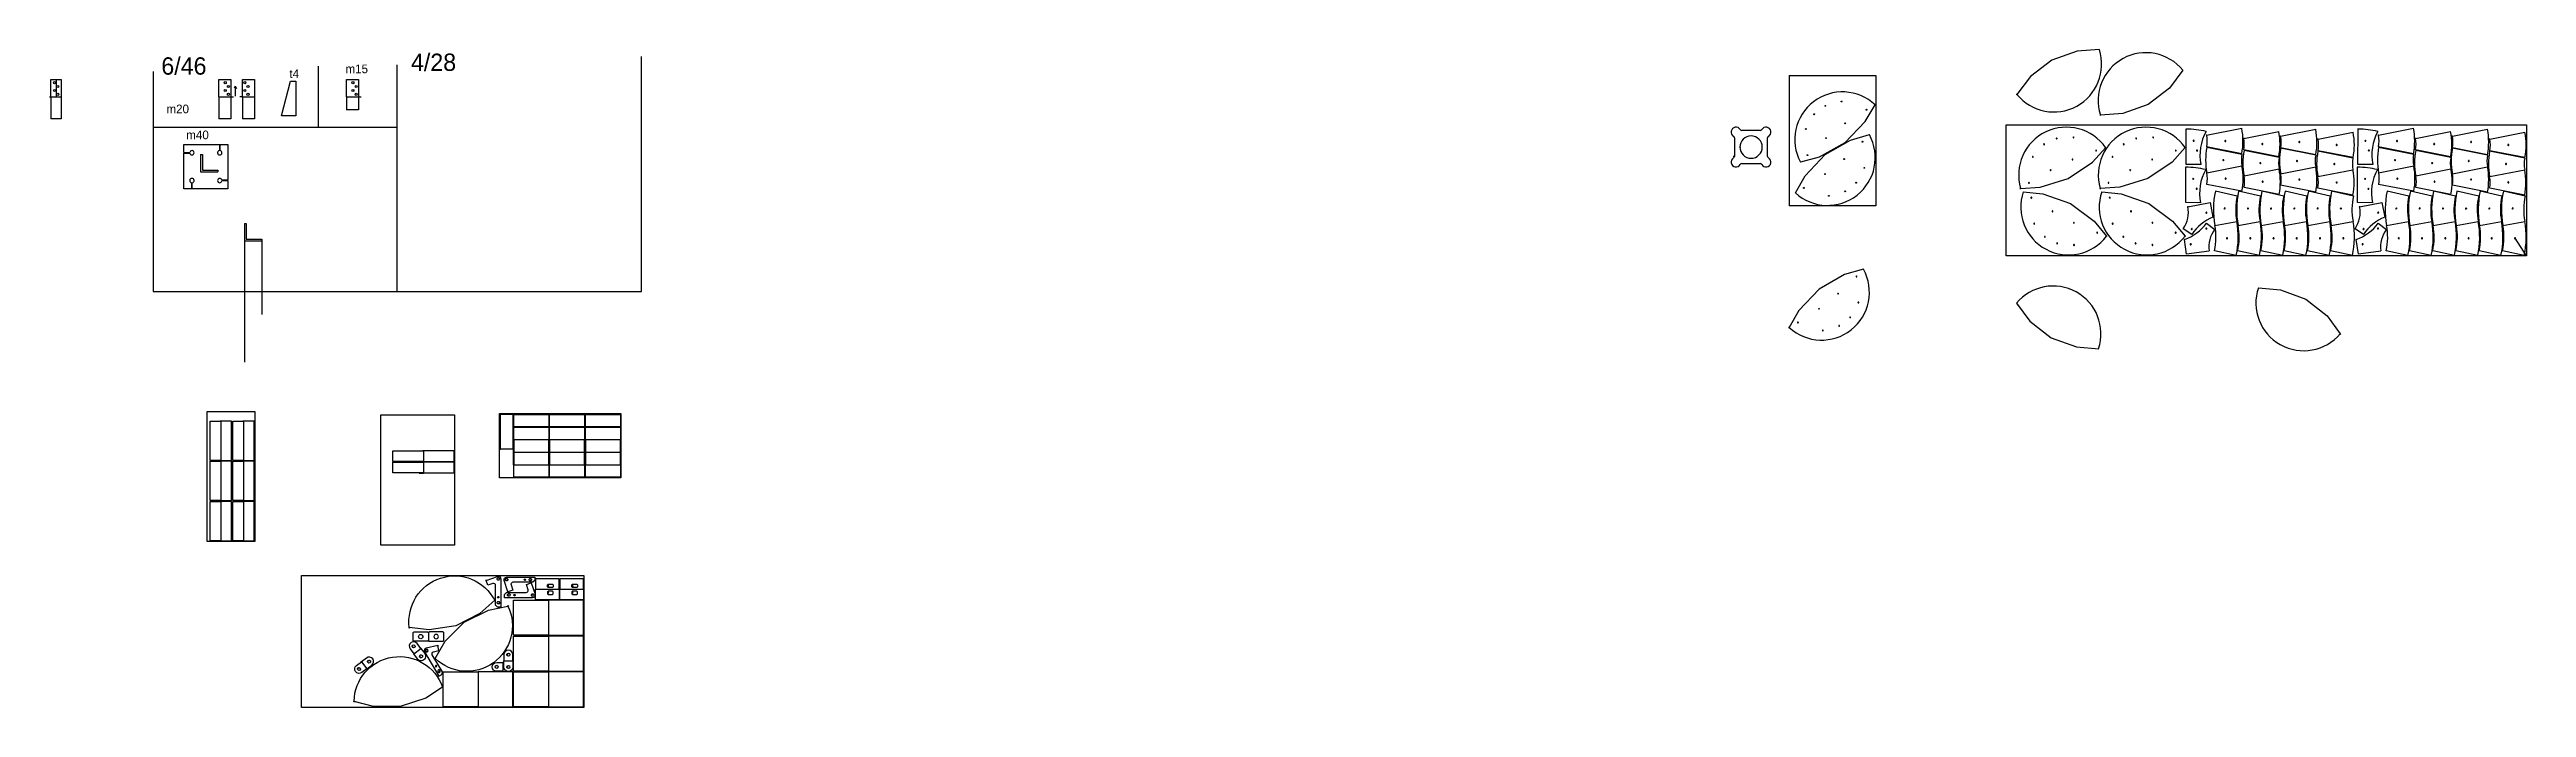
# Model space of a CAD drawing. Extents: x -1078 to 27477, y -5854 to 1725.
import ezdxf

# ---------------------------------------------------------------- set-up
doc = ezdxf.new("R2010")
doc.units = 0
doc.layers.get('0').update_dxf_attribs({"linetype": 'CONTINUOUS'})

msp = doc.modelspace()

# ---------------------------------------------------------------- linework, layer by layer
for p, q in [((22554, 1725), (22297, 1706)), ((118, 1472), (118, -1061)), ((2020, 1534), (2020, 830)), ((2929, -1061), (2929, 1549)), ((5748, -1061), (5748, 1644)), ((22004, 1602), (21758, 1413)), ((22297, 1706), (22004, 1602)), ((23516, 1487), (23360, 1282)), ((-1062, 1379), (-942, 1379)), ((-1062, 1179), (-1062, 1379)), ((-1062, 1179), (-1062, 929)), ((-1002, 1379), (-1002, 1179)), ((-942, 1379), (-942, 929)), ((873, 1379), (1013, 1379)), ((873, 1179), (873, 1379)), ((873, 1179), (873, 929)), ((1013, 1379), (1013, 929)), ((1145, 1379), (1285, 1379)), ((1145, 1179), (1145, 1379)), ((1145, 1179), (1145, 929)), ((1285, 1379), (1285, 929)), ((1595, 961), (1700, 1361)), ((1700, 1361), (1760, 1361)), ((1760, 1361), (1760, 961)), ((2345, 1379), (2485, 1379)), ((2345, 1179), (2345, 1379)), ((2345, 1179), (2345, 1029)), ((2485, 1379), (2485, 1029)), ((18976, 1426), (19976, 1426)), ((18976, 1426), (18976, -74)), ((19976, 1426), (19976, -74)), ((21602, 1208), (21595, 1209)), ((21600, 1202), (21602, 1208)), ((21758, 1413), (21602, 1208)), ((23360, 1282), (23114, 1093)), ((-942, 929), (-1062, 929)), ((1013, 929), (873, 929)), ((1285, 929), (1145, 929)), ((1760, 961), (1595, 961)), ((2485, 1029), (2345, 1029)), ((19619, 651), (19855, 895)), ((19855, 895), (19968, 1088)), ((22559, 972), (22565, 970)), ((22565, 970), (22562, 964)), ((22822, 989), (22565, 970)), ((23114, 1093), (22822, 989)), ((118, 830), (2929, 830)), ((469, 631), (881, 631)), ((469, 539), (469, 631)), ((881, 631), (881, 561)), ((887, 631), (887, 561)), ((887, 631), (979, 631)), ((979, 631), (979, 219)), ((18347, 710), (18347, 494)), ((18418, 605), (18409, 602)), ((18409, 602), (18418, 598)), ((18645, 793), (18430, 793)), ((18729, 494), (18729, 710)), ((19619, 651), (19323, 487)), ((19392, 515), (19686, 683)), ((19686, 683), (19902, 745)), ((21921, 632), (21916, 632)), ((21917, 634), (21921, 632)), ((22065, 701), (22060, 701)), ((22061, 704), (22065, 701)), ((22260, 712), (22255, 711)), ((22256, 714), (22260, 712)), ((22474, 429), (22626, 596)), ((22839, 632), (22834, 632)), ((22835, 634), (22839, 632)), ((22983, 701), (22978, 701)), ((22979, 704), (22983, 701)), ((23178, 712), (23173, 711)), ((23174, 714), (23178, 712)), ((23544, 596), (23392, 429)), ((23554, 808), (23549, 808)), ((23554, 813), (23554, 808)), ((23554, 401), (23554, 808)), ((23640, 675), (23645, 671)), ((23645, 671), (23641, 672)), ((23790, 738), (23784, 738)), ((23790, 738), (24194, 818)), ((23790, 743), (23790, 738)), ((24194, 525), (23790, 605)), ((24197, 518), (23792, 598)), ((24005, 671), (24000, 675)), ((24000, 675), (24002, 671)), ((24217, 702), (24211, 702)), ((24217, 702), (24621, 783)), ((24217, 707), (24217, 702)), ((24432, 636), (24427, 639)), ((24427, 639), (24430, 635)), ((24643, 726), (24637, 726)), ((24643, 726), (25048, 807)), ((24643, 731), (24643, 726)), ((25048, 513), (24643, 594)), ((25047, 507), (24643, 588)), ((24859, 660), (24854, 663)), ((24854, 663), (24856, 660)), ((25074, 693), (25068, 693)), ((25074, 693), (25478, 773)), ((25074, 698), (25074, 693)), ((25289, 626), (25284, 630)), ((25284, 630), (25286, 626)), ((25535, 808), (25530, 808)), ((25534, 401), (25535, 808)), ((25535, 813), (25535, 808)), ((25621, 675), (25625, 671)), ((25625, 671), (25621, 672)), ((25770, 738), (25764, 738)), ((25770, 738), (26175, 818)), ((25770, 743), (25770, 738)), ((26175, 525), (25770, 605)), ((26177, 518), (25773, 598)), ((25985, 671), (25980, 675)), ((25980, 675), (25983, 671)), ((26197, 702), (26191, 702)), ((26197, 702), (26602, 783)), ((26197, 707), (26197, 702)), ((26413, 636), (26408, 639)), ((26408, 639), (26410, 635)), ((26624, 726), (26618, 726)), ((27028, 507), (26623, 588)), ((26624, 726), (27028, 807)), ((26624, 731), (26624, 726)), ((27028, 513), (26624, 594)), ((26839, 660), (26834, 663)), ((26834, 663), (26836, 660)), ((27054, 693), (27048, 693)), ((27054, 693), (27458, 773)), ((27054, 698), (27054, 693)), ((27269, 626), (27264, 630)), ((27264, 630), (27266, 626)), ((469, 539), (539, 539)), ((469, 121), (469, 533)), ((469, 533), (539, 533)), ((664, 516), (664, 316)), ((664, 516), (684, 516)), ((664, 316), (864, 316)), ((684, 516), (684, 336)), ((684, 336), (864, 336)), ((864, 336), (864, 316)), ((18347, 494), (18334, 496)), ((18335, 490), (18347, 494)), ((18430, 411), (18645, 411)), ((19323, 487), (19107, 428)), ((19160, 269), (19392, 515)), ((21791, 487), (21786, 487)), ((21787, 489), (21791, 487)), ((21996, 336), (21992, 336)), ((21993, 338), (21996, 336)), ((22194, 238), (22474, 429)), ((22249, 457), (22244, 457)), ((22245, 459), (22249, 457)), ((22517, 562), (22521, 560)), ((22521, 560), (22517, 560)), ((22709, 487), (22704, 487)), ((22705, 489), (22709, 487)), ((22914, 336), (22910, 336)), ((22911, 338), (22914, 336)), ((23392, 429), (23112, 238)), ((23167, 457), (23162, 457)), ((23163, 459), (23167, 457)), ((23435, 562), (23439, 560)), ((23439, 560), (23435, 560)), ((23550, 369), (23545, 369)), ((23549, -38), (23550, 369)), ((23550, 374), (23550, 369)), ((23725, 401), (23554, 401)), ((23679, 561), (23684, 557)), ((23684, 557), (23680, 558)), ((23792, 305), (23786, 305)), ((23792, 305), (24197, 385)), ((23982, 451), (23987, 448)), ((23987, 448), (23984, 452)), ((24203, 385), (24197, 385)), ((24622, 489), (24217, 569)), ((24625, 483), (24221, 563)), ((24221, 270), (24626, 350)), ((24410, 416), (24415, 413)), ((24415, 413), (24413, 417)), ((24632, 350), (24626, 350)), ((24643, 294), (24637, 294)), ((24643, 294), (25048, 375)), ((24832, 441), (24837, 438)), ((24837, 438), (24835, 441)), ((25054, 375), (25048, 375)), ((25477, 474), (25072, 554)), ((25072, 261), (25477, 341)), ((25478, 480), (25074, 560)), ((25261, 407), (25266, 404)), ((25266, 404), (25264, 408)), ((25483, 341), (25477, 341)), ((25530, 369), (25525, 369)), ((25530, 374), (25530, 369)), ((25530, -38), (25530, 369)), ((25706, 401), (25534, 401)), ((25660, 561), (25664, 557)), ((25664, 557), (25660, 558)), ((25773, 305), (25767, 305)), ((25773, 305), (26177, 385)), ((25962, 451), (25967, 448)), ((25967, 448), (25965, 452)), ((26183, 385), (26177, 385)), ((26602, 489), (26197, 569)), ((26606, 483), (26201, 563)), ((26201, 270), (26606, 350)), ((26390, 416), (26395, 413)), ((26395, 413), (26393, 417)), ((26612, 350), (26606, 350)), ((26623, 294), (26617, 294)), ((26623, 294), (27028, 375)), ((26812, 441), (26817, 438)), ((26817, 438), (26815, 441)), ((27034, 375), (27028, 375)), ((27457, 474), (27052, 554)), ((27053, 261), (27457, 341)), ((27458, 480), (27054, 560)), ((27242, 407), (27247, 404)), ((27247, 404), (27244, 408)), ((27463, 341), (27457, 341)), ((561, 121), (469, 121)), ((561, 121), (561, 191)), ((567, 121), (567, 191)), ((979, 121), (567, 121)), ((979, 219), (909, 219)), ((979, 213), (909, 213)), ((979, 213), (979, 121)), ((19049, 74), (19160, 269)), ((21645, 125), (21637, 125)), ((21645, 125), (21870, 139)), ((21645, 117), (21645, 125)), ((21676, 87), (21900, 64)), ((21742, 190), (21746, 188)), ((21746, 188), (21742, 187)), ((21768, 19), (21767, 24)), ((21767, 24), (21770, 20)), ((21870, 139), (22194, 238)), ((21900, 64), (22220, -50)), ((22553, 127), (22563, 125)), ((22563, 125), (22561, 115)), ((22788, 139), (22563, 125)), ((22581, 87), (22805, 64)), ((22660, 190), (22664, 188)), ((22664, 188), (22660, 187)), ((22672, 19), (22672, 24)), ((22672, 24), (22675, 20)), ((23112, 238), (22788, 139)), ((22805, 64), (23125, -50)), ((23636, 236), (23640, 232)), ((23640, 232), (23636, 233)), ((23675, 122), (23679, 118)), ((23679, 118), (23676, 119)), ((24197, 92), (23793, 172)), ((24142, 38), (23891, 92)), ((24008, 238), (24003, 242)), ((24003, 242), (24005, 238)), ((24410, 38), (24159, 92)), ((24221, 270), (24215, 270)), ((24626, 57), (24221, 137)), ((24678, 38), (24427, 92)), ((24436, 203), (24431, 207)), ((24431, 207), (24434, 203)), ((25048, 81), (24643, 161)), ((24946, 38), (24695, 92)), ((24858, 228), (24853, 231)), ((24853, 231), (24856, 227)), ((25214, 38), (24963, 92)), ((25072, 261), (25066, 261)), ((25477, 48), (25072, 128)), ((25482, 38), (25231, 92)), ((25288, 194), (25283, 198)), ((25283, 198), (25285, 194)), ((25616, 236), (25620, 232)), ((25620, 232), (25616, 233)), ((25655, 122), (25659, 118)), ((25659, 118), (25656, 119)), ((26177, 92), (25773, 172)), ((26122, 38), (25871, 92)), ((25988, 238), (25983, 242)), ((25983, 242), (25985, 238)), ((26390, 38), (26139, 92)), ((26201, 270), (26195, 270)), ((26606, 57), (26201, 137)), ((26658, 38), (26407, 92)), ((26417, 203), (26412, 207)), ((26412, 207), (26414, 203)), ((27028, 81), (26623, 161)), ((26926, 38), (26675, 92)), ((26839, 228), (26834, 231)), ((26834, 231), (26836, 227)), ((27194, 38), (26943, 92)), ((27053, 261), (27047, 261)), ((27457, 48), (27053, 128)), ((27462, 38), (27211, 92)), ((27268, 194), (27263, 198)), ((27263, 198), (27265, 194)), ((1170, -278), (1170, -478)), ((1170, -278), (1190, -278)), ((1190, -278), (1190, -458)), ((19976, -74), (18976, -74)), ((21800, -281), (21800, -277)), ((21800, -277), (21802, -280)), ((22012, -139), (22011, -135)), ((22011, -135), (22014, -139)), ((22220, -50), (22492, -252)), ((22259, -271), (22258, -266)), ((22258, -266), (22261, -270)), ((22492, -252), (22636, -425)), ((22705, -281), (22705, -277)), ((22705, -277), (22707, -280)), ((22917, -139), (22916, -135)), ((22916, -135), (22919, -139)), ((23125, -50), (23397, -252)), ((23163, -271), (23163, -266)), ((23163, -266), (23166, -270)), ((23397, -252), (23541, -425)), ((23721, -39), (23549, -38)), ((23573, -86), (23568, -87)), ((23572, -81), (23573, -86)), ((23573, -86), (23831, -37)), ((23788, -154), (23785, -159)), ((23785, -159), (23785, -155)), ((23789, -276), (23883, -347)), ((23831, -37), (23863, -205)), ((23884, -301), (24137, -254)), ((23997, -106), (24002, -103)), ((24002, -103), (23999, -106)), ((24142, -254), (24137, -254)), ((24152, -301), (24405, -254)), ((24265, -106), (24270, -103)), ((24270, -103), (24267, -106)), ((24410, -254), (24405, -254)), ((24420, -301), (24673, -254)), ((24533, -106), (24538, -103)), ((24538, -103), (24535, -106)), ((24678, -254), (24673, -254)), ((24688, -301), (24941, -254)), ((24801, -106), (24806, -103)), ((24806, -103), (24803, -106)), ((24946, -254), (24941, -254)), ((24956, -301), (25209, -254)), ((25069, -106), (25074, -103)), ((25074, -103), (25071, -106)), ((25214, -254), (25209, -254)), ((25224, -301), (25477, -254)), ((25337, -106), (25342, -103)), ((25342, -103), (25339, -106)), ((25482, -254), (25477, -254)), ((25701, -39), (25530, -38)), ((25553, -86), (25548, -87)), ((25552, -81), (25553, -86)), ((25553, -86), (25811, -37)), ((25768, -154), (25765, -159)), ((25765, -159), (25765, -155)), ((25769, -276), (25863, -347)), ((25811, -37), (25843, -205)), ((25864, -301), (26118, -254)), ((25977, -106), (25982, -103)), ((25982, -103), (25980, -106)), ((26123, -254), (26118, -254)), ((26132, -301), (26386, -254)), ((26245, -106), (26250, -103)), ((26250, -103), (26248, -106)), ((26391, -254), (26386, -254)), ((26400, -301), (26654, -254)), ((26513, -106), (26518, -103)), ((26518, -103), (26516, -106)), ((26659, -254), (26654, -254)), ((26668, -301), (26922, -254)), ((26781, -106), (26786, -103)), ((26786, -103), (26784, -106)), ((26927, -254), (26922, -254)), ((26936, -301), (27190, -254)), ((27049, -106), (27054, -103)), ((27054, -103), (27052, -106)), ((27195, -254), (27190, -254)), ((27204, -301), (27458, -254)), ((27317, -106), (27322, -103)), ((27322, -103), (27320, -106)), ((27463, -254), (27458, -254)), ((1170, -478), (1370, -478)), ((1170, -478), (1170, -1878)), ((1190, -458), (1370, -458)), ((1370, -458), (1370, -478)), ((1370, -478), (1370, -1328)), ((21924, -432), (21923, -428)), ((21923, -428), (21926, -431)), ((22065, -507), (22064, -503)), ((22064, -503), (22067, -507)), ((22259, -526), (22259, -521)), ((22259, -521), (22261, -525)), ((22527, -384), (22526, -381)), ((22526, -381), (22529, -384)), ((22636, -425), (22645, -421)), ((22640, -434), (22636, -425)), ((22829, -432), (22828, -428)), ((22828, -428), (22831, -431)), ((22970, -507), (22969, -503)), ((22969, -503), (22972, -507)), ((23163, -526), (23163, -521)), ((23163, -521), (23166, -525)), ((23431, -384), (23431, -381)), ((23431, -381), (23434, -384)), ((23618, -404), (23521, -339)), ((23535, -463), (23530, -464)), ((23534, -458), (23535, -463)), ((23558, -632), (23535, -463)), ((23541, -425), (23550, -421)), ((23545, -434), (23541, -425)), ((23607, -518), (23611, -513)), ((23611, -513), (23610, -517)), ((23619, -343), (23615, -348)), ((23615, -348), (23616, -345)), ((23786, -337), (23789, -332)), ((23789, -332), (23789, -336)), ((23884, -301), (23879, -301)), ((24020, -452), (24022, -448)), ((24025, -449), (24020, -452)), ((24152, -301), (24147, -301)), ((24288, -452), (24290, -448)), ((24293, -449), (24288, -452)), ((24420, -301), (24415, -301)), ((24556, -452), (24558, -448)), ((24561, -449), (24556, -452)), ((24688, -301), (24683, -301)), ((24824, -452), (24826, -448)), ((24829, -449), (24824, -452)), ((24956, -301), (24951, -301)), ((25092, -452), (25094, -448)), ((25097, -449), (25092, -452)), ((25224, -301), (25219, -301)), ((25360, -452), (25362, -448)), ((25365, -449), (25360, -452)), ((25598, -404), (25501, -339)), ((25515, -463), (25510, -464)), ((25514, -458), (25515, -463)), ((25539, -632), (25515, -463)), ((25587, -518), (25591, -513)), ((25591, -513), (25590, -517)), ((25599, -343), (25595, -348)), ((25595, -348), (25596, -345)), ((25766, -337), (25769, -332)), ((25769, -332), (25769, -336)), ((25864, -301), (25859, -301)), ((26000, -452), (26003, -448)), ((26005, -449), (26000, -452)), ((26132, -301), (26127, -301)), ((26268, -452), (26271, -448)), ((26273, -449), (26268, -452)), ((26400, -301), (26395, -301)), ((26536, -452), (26539, -448)), ((26541, -449), (26536, -452)), ((26668, -301), (26663, -301)), ((26804, -452), (26807, -448)), ((26809, -449), (26804, -452)), ((26936, -301), (26931, -301)), ((27072, -452), (27075, -448)), ((27077, -449), (27072, -452)), ((27204, -301), (27199, -301)), ((27340, -452), (27343, -448)), ((27345, -449), (27340, -452)), ((27477, -651), (27345, -449)), ((19833, -805), (19617, -867)), ((23818, -596), (23558, -632)), ((24131, -647), (23879, -593)), ((24399, -647), (24147, -593)), ((24667, -647), (24415, -593)), ((24935, -647), (24683, -593)), ((25203, -647), (24951, -593)), ((25471, -647), (25219, -593)), ((25799, -596), (25539, -632)), ((26111, -647), (25860, -593)), ((26379, -647), (26128, -593)), ((26647, -647), (26396, -593)), ((26915, -647), (26664, -593)), ((27183, -647), (26932, -593)), ((27451, -647), (27200, -593)), ((118, -1061), (2929, -1061)), ((2929, -1061), (5748, -1061)), ((19322, -1035), (19090, -1282)), ((19617, -867), (19322, -1035)), ((19536, -1087), (19541, -1086)), ((19536, -1087), (19540, -1088)), ((19749, -888), (19753, -886)), ((19749, -888), (19752, -889)), ((24386, -1019), (24643, -1042)), ((24643, -1042), (24934, -1150)), ((19090, -1282), (18978, -1478)), ((19073, -1420), (19077, -1419)), ((19073, -1420), (19077, -1421)), ((19316, -1260), (19321, -1259)), ((19316, -1260), (19320, -1261)), ((19675, -1360), (19679, -1359)), ((19675, -1360), (19679, -1361)), ((19770, -1189), (19774, -1188)), ((19770, -1189), (19774, -1191)), ((21597, -1198), (21752, -1405)), ((21752, -1405), (21997, -1595)), ((24934, -1150), (25178, -1342)), ((25178, -1342), (25331, -1550)), ((18978, -1478), (18968, -1478)), ((18978, -1478), (18978, -1488)), ((19361, -1511), (19365, -1510)), ((19361, -1511), (19365, -1513)), ((19549, -1459), (19553, -1457)), ((19549, -1459), (19553, -1460)), ((21997, -1595), (22289, -1701)), ((22289, -1701), (22546, -1721)), ((25331, -1550), (25338, -1549)), ((25337, -1558), (25331, -1550)), ((773, -3008), (773, -2555)), ((773, -2555), (896, -2555)), ((896, -2555), (896, -2550)), ((1019, -2555), (896, -2555)), ((896, -2555), (896, -3008)), ((1019, -3008), (1019, -2555)), ((1034, -3008), (1034, -2555)), ((1034, -2555), (1157, -2555)), ((1157, -2555), (1157, -2550)), ((1280, -2555), (1157, -2555)), ((1157, -2555), (1157, -3008)), ((1280, -3008), (1280, -2555)), ((4110, -2468), (5510, -2468)), ((4110, -3208), (4110, -2468)), ((4121, -2877), (4121, -2474)), ((4121, -2474), (4264, -2474)), ((4264, -2474), (4264, -2877)), ((4274, -2479), (4269, -2479)), ((4274, -2474), (4274, -2479)), ((4274, -2479), (4677, -2479)), ((4274, -2622), (4274, -2479)), ((4677, -2479), (4677, -2622)), ((4687, -2479), (4682, -2479)), ((4687, -2474), (4687, -2479)), ((4687, -2479), (5090, -2479)), ((4687, -2622), (4687, -2479)), ((5090, -2479), (5090, -2622)), ((5100, -2479), (5095, -2479)), ((5100, -2474), (5100, -2479)), ((5100, -2479), (5503, -2479)), ((5100, -2622), (5100, -2479)), ((5503, -2479), (5503, -2622)), ((5510, -2468), (5510, -3208)), ((4269, -3061), (4269, -2770)), ((4269, -2770), (4274, -2770)), ((4677, -2622), (4274, -2622)), ((4274, -2770), (4274, -2627)), ((4274, -2627), (4677, -2627)), ((4274, -2770), (4274, -2913)), ((4677, -2770), (4274, -2770)), ((4677, -2627), (4677, -2770)), ((4677, -2913), (4677, -2770)), ((4677, -2770), (4682, -2770)), ((4682, -2770), (4687, -2770)), ((5090, -2622), (4687, -2622)), ((4687, -2770), (4687, -2627)), ((4687, -2627), (5090, -2627)), ((4687, -2770), (4687, -2913)), ((5090, -2770), (4687, -2770)), ((5090, -2627), (5090, -2770)), ((5090, -2913), (5090, -2770)), ((5090, -2770), (5095, -2770)), ((5095, -2770), (5100, -2770)), ((5503, -2622), (5100, -2622)), ((5100, -2770), (5100, -2627)), ((5100, -2627), (5503, -2627)), ((5100, -2770), (5100, -2913)), ((5503, -2770), (5100, -2770)), ((5503, -2627), (5503, -2770)), ((5503, -2913), (5503, -2770)), ((5503, -2770), (5508, -2770)), ((896, -3008), (773, -3008)), ((773, -3471), (773, -3018)), ((773, -3018), (896, -3018)), ((896, -3013), (896, -3008)), ((896, -3008), (1019, -3008)), ((896, -3018), (896, -3013)), ((1019, -3018), (896, -3018)), ((896, -3018), (896, -3471)), ((1019, -3471), (1019, -3018)), ((1157, -3008), (1034, -3008)), ((1034, -3471), (1034, -3018)), ((1034, -3018), (1157, -3018)), ((1157, -3013), (1157, -3008)), ((1157, -3008), (1280, -3008)), ((1157, -3018), (1157, -3013)), ((1280, -3018), (1157, -3018)), ((1157, -3018), (1157, -3471)), ((1280, -3471), (1280, -3018)), ((2881, -3020), (2881, -2897)), ((2881, -2897), (3234, -2897)), ((3234, -3020), (2881, -3020)), ((2881, -3152), (2881, -3030)), ((2881, -3030), (3234, -3030)), ((3234, -2897), (3234, -2892)), ((3234, -2897), (3234, -3020)), ((3586, -2897), (3234, -2897)), ((3234, -3020), (3586, -3020)), ((3234, -3020), (3234, -3025)), ((3234, -3030), (3234, -3025)), ((3234, -3030), (3234, -3152)), ((3586, -3030), (3234, -3030)), ((3586, -3020), (3586, -2897)), ((3586, -3152), (3586, -3030)), ((4116, -2877), (4121, -2877)), ((4264, -2877), (4121, -2877)), ((4121, -2877), (4121, -2882)), ((4274, -3061), (4269, -3061)), ((4274, -2913), (4677, -2913)), ((4677, -2918), (4274, -2918)), ((4274, -2918), (4274, -3061)), ((4274, -3203), (4274, -3061)), ((4274, -3061), (4677, -3061)), ((4677, -3061), (4677, -2918)), ((4682, -3061), (4677, -3061)), ((4677, -3061), (4677, -3203)), ((4687, -3061), (4682, -3061)), ((4687, -2913), (5090, -2913)), ((5090, -2918), (4687, -2918)), ((4687, -2918), (4687, -3061)), ((4687, -3203), (4687, -3061)), ((4687, -3061), (5090, -3061)), ((5090, -3061), (5090, -2918)), ((5095, -3061), (5090, -3061)), ((5090, -3061), (5090, -3203)), ((5100, -3061), (5095, -3061)), ((5100, -2913), (5503, -2913)), ((5503, -2918), (5100, -2918)), ((5100, -2918), (5100, -3061)), ((5100, -3203), (5100, -3061)), ((5100, -3061), (5503, -3061)), ((5503, -3061), (5503, -2918)), ((5508, -3061), (5503, -3061)), ((5503, -3061), (5503, -3203)), ((5510, -3208), (5508, -3061)), ((3234, -3152), (2881, -3152)), ((3184, -3157), (3234, -3157)), ((3234, -3152), (3586, -3152)), ((3234, -3152), (3234, -3157)), ((5510, -3208), (4110, -3208)), ((4677, -3203), (4274, -3203)), ((5090, -3203), (4687, -3203)), ((5503, -3203), (5100, -3203)), ((896, -3471), (773, -3471)), ((773, -3934), (773, -3481)), ((773, -3481), (896, -3481)), ((896, -3476), (896, -3471)), ((896, -3471), (1019, -3471)), ((896, -3481), (896, -3476)), ((1019, -3481), (896, -3481)), ((896, -3481), (896, -3934)), ((1019, -3934), (1019, -3481)), ((1157, -3471), (1034, -3471)), ((1034, -3934), (1034, -3481)), ((1034, -3481), (1157, -3481)), ((1157, -3476), (1157, -3471)), ((1157, -3471), (1280, -3471)), ((1157, -3481), (1157, -3476)), ((1280, -3481), (1157, -3481)), ((1157, -3481), (1157, -3934)), ((1280, -3934), (1280, -3481)), ((896, -3934), (773, -3934)), ((896, -3939), (896, -3934)), ((896, -3934), (1019, -3934)), ((1157, -3934), (1034, -3934)), ((1157, -3939), (1157, -3934)), ((1157, -3934), (1280, -3934)), ((1289, -3944), (1157, -3939)), ((1827, -4334), (5082, -4334)), ((1827, -5854), (1827, -4334)), ((4274, -4562), (4274, -4562)), ((4408, -4380), (4408, -4380)), ((5082, -4334), (5082, -5854)), ((4097, -4591), (4097, -4591)), ((3341, -5258), (3341, -5258)), ((5082, -5854), (1827, -5854))]:
    msp.add_line(p, q)
at = {"color": 5}
for p, q in [((-1078, 1179), (-1062, 1179)), ((21477, -651), (21477, 859)), ((21477, 859), (27477, 859)), ((27477, 859), (27477, -651)), ((27477, -651), (21477, -651))]:
    msp.add_line(p, q, dxfattribs=at)
at = {"color": 1}
for p, q in [((-1062, 1179), (-942, 1179)), ((873, 1179), (1013, 1179)), ((1013, 1179), (1042, 1179)), ((1064, 1305), (1052, 1280)), ((1064, 1305), (1064, 1187)), ((1064, 1305), (1078, 1278)), ((1145, 1179), (1116, 1179)), ((1145, 1179), (1285, 1179)), ((2345, 1179), (2485, 1179)), ((2485, 1179), (2514, 1179)), ((739, -2444), (1289, -2444)), ((739, -3944), (739, -2444)), ((1289, -2444), (1289, -3944)), ((2740, -2484), (3590, -2484)), ((2740, -3984), (2740, -2484)), ((3590, -2484), (3590, -3984)), ((1289, -3944), (739, -3944)), ((3590, -3984), (2740, -3984))]:
    msp.add_line(p, q, dxfattribs=at)
for points in [[(3060, -4933), (3070, -4933, -0.83756), (4054, -4619), (3883, -4773), (3606, -4913), (3299, -4960), (3070, -4933), (3071, -4942)], [(3953, -4383), (3956, -4390), (4086, -4346, -0.512541), (4125, -4375), (4125, -4699), (4087, -4699), (4065, -4675), (4065, -4449, 0.512541), (4034, -4427), (3975, -4447), (3956, -4390), (3949, -4392)], [(4093, -4382), (4100, -4389, -1), (4091, -4360, -1), (4100, -4389), (4102, -4379)], [(4200, -4524), (4206, -4522), (4163, -4392, -0.512541), (4191, -4352), (4516, -4352), (4516, -4390), (4492, -4412), (4265, -4412, 0.512541), (4243, -4443), (4263, -4503), (4206, -4522), (4209, -4528)], [(4482, -4418), (4476, -4420), (4519, -4551, -0.512541), (4491, -4590), (4167, -4590), (4167, -4552), (4190, -4530), (4417, -4530, 0.512541), (4439, -4499), (4419, -4439), (4476, -4420), (4474, -4414)], [(4199, -4384), (4206, -4377, -1), (4177, -4387, -1), (4206, -4377), (4196, -4375)], [(4210, -4558), (4202, -4564, -1), (4231, -4555, -1), (4202, -4564), (4212, -4565)], [(4278, -4558), (4274, -4562, -1), (4289, -4557, -1), (4274, -4562), (4280, -4562)], [(4404, -4384), (4408, -4380, -1), (4393, -4385, -1), (4408, -4380), (4402, -4380)], [(4473, -4384), (4480, -4378, -1), (4451, -4387, -1), (4480, -4378), (4470, -4377)], [(4483, -4558), (4477, -4565, -1), (4505, -4555, -1), (4477, -4565), (4486, -4567)], [(4678, -4448), (4663, -4448, -0.414214), (4678, -4433), (4696, -4433), (4714, -4433, -0.414214), (4729, -4448), (4729, -4458, -0.414214), (4714, -4473), (4696, -4473), (4678, -4473, -0.414214), (4663, -4458), (4663, -4448), (4680, -4463)], [(4678, -4538), (4663, -4538, 0.414214), (4678, -4553), (4696, -4553), (4714, -4553, 0.414214), (4729, -4538), (4729, -4528, 0.414214), (4714, -4513), (4696, -4513), (4678, -4513, 0.414214), (4663, -4528), (4663, -4538), (4680, -4524)], [(4958, -4448), (4943, -4448, -0.414214), (4958, -4433), (4976, -4433), (4994, -4433, -0.414214), (5009, -4448), (5009, -4458, -0.414214), (4994, -4473), (4976, -4473), (4958, -4473, -0.414214), (4943, -4458), (4943, -4448), (4960, -4463)], [(4958, -4538), (4943, -4538, 0.414214), (4958, -4553), (4976, -4553), (4994, -4553, 0.414214), (5009, -4538), (5009, -4528, 0.414214), (4994, -4513), (4976, -4513), (4958, -4513, 0.414214), (4943, -4528), (4943, -4538), (4960, -4524)], [(4217, -4685), (4207, -4687, -0.83756), (3367, -5289), (3483, -5089), (3704, -4871), (3981, -4733), (4207, -4687), (4204, -4679)], [(4093, -4656), (4100, -4663, -1), (4090, -4635, -1), (4100, -4663), (4101, -4654)], [(4093, -4587), (4097, -4591, -1), (4093, -4577, -1), (4097, -4591), (4098, -4585)], [(3207, -5175), (3204, -5176), (3247, -5234, -1), (3164, -5295), (3122, -5237), (3204, -5176), (3162, -5119, 1), (3079, -5180), (3122, -5237), (3117, -5240)], [(3112, -5152), (3107, -5160, -1), (3135, -5139, -1), (3107, -5160), (3116, -5156)], [(3290, -5094), (3290, -5081, 0.414214), (3302, -5092), (3457, -5092, 0.414214), (3468, -5081), (3468, -4996, 0.414214), (3457, -4985), (3302, -4985, 0.414214), (3290, -4996), (3290, -5081, -0.414214), (3279, -5092), (3124, -5092, -0.414214), (3113, -5081), (3113, -4996, -0.414214), (3124, -4985), (3279, -4985, -0.414214), (3290, -4996), (3290, -4983)], [(3225, -5041), (3227, -5038, -1), (3176, -5038, -1), (3227, -5038), (3225, -5036)], [(3397, -5135), (3398, -5141), (3264, -5171, 0.512541), (3245, -5215), (3411, -5494), (3444, -5474), (3451, -5443), (3334, -5248, -0.512541), (3349, -5214), (3411, -5200), (3398, -5141), (3405, -5140)], [(3356, -5041), (3354, -5038, 1), (3405, -5038, 1), (3354, -5038), (3356, -5036)], [(2424, -5782), (2433, -5784, -0.83756), (3454, -5621), (3262, -5748), (2966, -5844), (2656, -5844), (2433, -5784), (2433, -5792)], [(2581, -5412), (2579, -5410), (2521, -5452, -1), (2460, -5370), (2518, -5327), (2579, -5410), (2637, -5368, 1), (2576, -5285), (2518, -5327), (2515, -5323)], [(2488, -5403), (2480, -5397, -1), (2501, -5425, -1), (2480, -5397), (2483, -5406)], [(2604, -5317), (2596, -5312, -1), (2617, -5340, -1), (2596, -5312), (2599, -5321)], [(3197, -5267), (3191, -5275, -1), (3220, -5254, -1), (3191, -5275), (3200, -5273)], [(3276, -5206), (3274, -5215, 1), (3267, -5185, 1), (3274, -5215), (3267, -5207)], [(3381, -5381), (3380, -5387, 1), (3376, -5372, 1), (3380, -5387), (3377, -5382)], [(3417, -5441), (3415, -5450, 1), (3408, -5421, 1), (3415, -5450), (3409, -5442)], [(4154, -5336), (4149, -5336), (4149, -5438), (4077, -5438, -1), (4077, -5336), (4149, -5336), (4149, -5331)], [(4079, -5379), (4077, -5369, -1), (4077, -5404, -1), (4077, -5369), (4073, -5378)], [(4266, -5317), (4263, -5317), (4263, -5389, -1), (4161, -5389), (4161, -5317), (4263, -5317), (4263, -5246, 1), (4161, -5246), (4161, -5317), (4156, -5317)], [(4203, -5242), (4194, -5246, -1), (4229, -5246, -1), (4194, -5246), (4204, -5248)], [(4204, -5386), (4194, -5389, -1), (4229, -5389, -1), (4194, -5389), (4203, -5392)]]:
    msp.add_lwpolyline(points, format="xyb")
for points in [[(4801, -4493), (4796, -4493), (4796, -4613), (4526, -4613), (4526, -4493), (4796, -4493), (4796, -4373), (4526, -4373), (4526, -4493), (4521, -4493)], [(5081, -4493), (5076, -4493), (5076, -4613), (4806, -4613), (4806, -4493), (5076, -4493), (5076, -4373), (4806, -4373), (4806, -4493), (4801, -4493)], [(4675, -5028), (4675, -5023), (5078, -5023), (5078, -4620), (4675, -4620), (4675, -5023), (4272, -5023), (4272, -4620), (4675, -4620), (4675, -4615)], [(4675, -5440), (4675, -5435), (5078, -5435), (5078, -5033), (4675, -5033), (4675, -5435), (4272, -5435), (4272, -5033), (4675, -5033), (4675, -5028)], [(3862, -5853), (3862, -5848), (4265, -5848), (4265, -5445), (3862, -5445), (3862, -5848), (3459, -5848), (3459, -5445), (3862, -5445), (3862, -5440)], [(5082, -5854), (4675, -5853), (4675, -5848), (5078, -5848), (5078, -5445), (4675, -5445), (4675, -5848), (4272, -5848), (4272, -5445), (4675, -5445), (4675, -5440)]]:
    msp.add_lwpolyline(points)
for centre, radius in [((-1020, 1344), 12), ((-1020, 1254), 12), ((-984, 1299), 12), ((-984, 1209), 12), ((948, 1344), 12), ((948, 1254), 12), ((984, 1299), 12), ((984, 1209), 12), ((1174, 1344), 12), ((1174, 1254), 12), ((1210, 1299), 12), ((1210, 1209), 12), ((2420, 1344), 12), ((2420, 1254), 12), ((2456, 1299), 12), ((2456, 1209), 12), ((19267, 980), 5), ((19394, 1077), 5), ((19582, 1127), 5), ((19624, 875), 5), ((19869, 1032), 5), ((19170, 810), 5), ((19402, 705), 5), ((19823, 663), 5), ((19187, 509), 5), ((19390, 291), 5), ((19610, 464), 5), ((19844, 362), 5), ((19147, 131), 5), ((19435, 40), 5), ((19623, 92), 5), ((19749, 191), 5)]:
    msp.add_circle(centre, radius)
for centre, radius, start, end in [((22029, 1557), 551, 219.3072, 17.7212), ((23090, 1138), 551, 39.3072, 197.7212), ((19592, 687), 550, 46.8599, 208.0883), ((18364, 775), 56, 29.2241, 240.7759), ((18328, 710), 19, 0, 60.7759), ((18538, 602), 129, 0, 180), ((18538, 602), 129, 180, 0), ((18430, 812), 19, 209.2241, 270), ((18645, 812), 19, 270, 330.7759), ((18711, 775), 56, 299.2241, 150.7759), ((18748, 710), 19, 119.2241, 180), ((19420, 480), 550, 227.5939, 28.8223), ((22174, 280), 551, 34.916, 196.3435), ((21916, 633), 5, 347.4217, 167.4217), ((21916, 633), 5, 167.4217, 347.4217), ((22060, 702), 5, 347.4217, 167.4217), ((22060, 702), 5, 167.4217, 347.4217), ((22255, 713), 5, 347.4217, 167.4217), ((22255, 713), 5, 167.4217, 347.4217), ((23092, 280), 551, 34.916, 196.3435), ((22834, 633), 5, 347.4217, 167.4217), ((22834, 633), 5, 167.4217, 347.4217), ((22978, 702), 5, 347.4217, 167.4217), ((22978, 702), 5, 167.4217, 347.4217), ((23173, 713), 5, 347.4217, 167.4217), ((23173, 713), 5, 167.4217, 347.4217), ((23555, -193), 1001, 76.7733, 90.0091), ((23640, 675), 6, 134.9404, 314.9404), ((23640, 675), 6, 314.9404, 134.9404), ((24262, 513), 549, 150.7364, 191.8556), ((24524, 452), 746, 168.6804, 191.3646), ((23463, 671), 334, 348.5665, 11.4785), ((24005, 671), 6, 146.2725, 326.2725), ((24005, 671), 6, 326.2725, 146.2725), ((23463, 671), 746, 348.6804, 11.3646), ((23890, 635), 334, 348.5665, 11.4785), ((24432, 636), 6, 146.2725, 326.2725), ((24432, 636), 6, 326.2725, 146.2725), ((23890, 635), 746, 348.6804, 11.3646), ((25375, 441), 746, 168.6804, 191.3646), ((24316, 660), 334, 348.5665, 11.4785), ((24859, 660), 6, 146.2725, 326.2725), ((24859, 660), 6, 326.2725, 146.2725), ((24316, 660), 746, 348.6804, 11.3646), ((24747, 626), 334, 348.5665, 11.4785), ((25289, 626), 6, 146.2725, 326.2725), ((25289, 626), 6, 326.2725, 146.2725), ((24747, 626), 746, 348.6804, 11.3646), ((25535, -193), 1001, 76.7733, 90.0091), ((25621, 675), 6, 134.9404, 314.9404), ((25621, 675), 6, 314.9404, 134.9404), ((26243, 513), 549, 150.7364, 191.8556), ((26504, 452), 746, 168.6804, 191.3646), ((25443, 671), 334, 348.5665, 11.4785), ((25985, 671), 6, 146.2725, 326.2725), ((25985, 671), 6, 326.2725, 146.2725), ((25443, 671), 746, 348.6804, 11.3646), ((25870, 635), 334, 348.5665, 11.4785), ((26413, 636), 6, 146.2725, 326.2725), ((26413, 636), 6, 326.2725, 146.2725), ((25870, 635), 746, 348.6804, 11.3646), ((27355, 441), 746, 168.6804, 191.3646), ((26296, 660), 334, 348.5665, 11.4785), ((26839, 660), 6, 146.2725, 326.2725), ((26839, 660), 6, 326.2725, 146.2725), ((26296, 660), 746, 348.6804, 11.3646), ((26727, 626), 334, 348.5665, 11.4785), ((27269, 626), 6, 146.2725, 326.2725), ((27269, 626), 6, 326.2725, 146.2725), ((26727, 626), 746, 348.6804, 11.3646), ((564, 536), 25, 186.8921, 173.1079), ((884, 536), 25, 96.8921, 83.1079), ((18364, 428), 56, 119.2241, 330.7759), ((18328, 494), 19, 299.2241, 360), ((18430, 392), 19, 90, 150.7759), ((18645, 392), 19, 29.2241, 90), ((18711, 428), 56, 209.2241, 60.7759), ((18748, 494), 19, 180, 240.7759), ((21786, 488), 5, 347.4217, 167.4217), ((21786, 488), 5, 167.4217, 347.4217), ((21991, 337), 5, 347.4217, 167.4217), ((21991, 337), 5, 167.4217, 347.4217), ((22244, 458), 5, 347.4217, 167.4217), ((22244, 458), 5, 167.4217, 347.4217), ((22516, 561), 5, 347.4217, 167.4217), ((22516, 561), 5, 167.4217, 347.4217), ((22704, 488), 5, 347.4217, 167.4217), ((22704, 488), 5, 167.4217, 347.4217), ((22909, 337), 5, 347.4217, 167.4217), ((22909, 337), 5, 167.4217, 347.4217), ((23162, 458), 5, 347.4217, 167.4217), ((23162, 458), 5, 167.4217, 347.4217), ((23434, 561), 5, 347.4217, 167.4217), ((23434, 561), 5, 167.4217, 347.4217), ((23550, -632), 1001, 76.7733, 90.0091), ((23679, 561), 6, 134.9404, 314.9404), ((23679, 561), 6, 314.9404, 134.9404), ((24258, 74), 549, 150.7364, 191.8556), ((23465, 238), 334, 348.5665, 11.4785), ((23982, 451), 6, 146.2725, 326.2725), ((23982, 451), 6, 326.2725, 146.2725), ((24524, 452), 334, 168.5665, 191.4785), ((23465, 238), 746, 348.6804, 11.3646), ((24953, 417), 746, 168.6804, 191.3646), ((24410, 416), 6, 146.2725, 326.2725), ((24410, 416), 6, 326.2725, 146.2725), ((24953, 417), 334, 168.5665, 191.4785), ((23894, 203), 746, 348.6804, 11.3646), ((24316, 228), 334, 348.5665, 11.4785), ((24832, 441), 6, 146.2725, 326.2725), ((24832, 441), 6, 326.2725, 146.2725), ((25375, 441), 334, 168.5665, 191.4785), ((24316, 228), 746, 348.6804, 11.3646), ((25804, 408), 746, 168.6804, 191.3646), ((25261, 407), 6, 146.2725, 326.2725), ((25261, 407), 6, 326.2725, 146.2725), ((25804, 408), 334, 168.5665, 191.4785), ((24745, 194), 746, 348.6804, 11.3646), ((25530, -632), 1001, 76.7733, 90.0091), ((25660, 561), 6, 134.9404, 314.9404), ((25660, 561), 6, 314.9404, 134.9404), ((26238, 74), 549, 150.7364, 191.8556), ((25446, 238), 334, 348.5665, 11.4785), ((25962, 451), 6, 146.2725, 326.2725), ((25962, 451), 6, 326.2725, 146.2725), ((26504, 452), 334, 168.5665, 191.4785), ((25446, 238), 746, 348.6804, 11.3646), ((26933, 417), 746, 168.6804, 191.3646), ((26390, 416), 6, 146.2725, 326.2725), ((26390, 416), 6, 326.2725, 146.2725), ((26933, 417), 334, 168.5665, 191.4785), ((25874, 203), 746, 348.6804, 11.3646), ((26296, 228), 334, 348.5665, 11.4785), ((26812, 441), 6, 146.2725, 326.2725), ((26812, 441), 6, 326.2725, 146.2725), ((27355, 441), 334, 168.5665, 191.4785), ((26296, 228), 746, 348.6804, 11.3646), ((27784, 408), 746, 168.6804, 191.3646), ((27242, 407), 6, 146.2725, 326.2725), ((27242, 407), 6, 326.2725, 146.2725), ((27784, 408), 334, 168.5665, 191.4785), ((26725, 194), 746, 348.6804, 11.3646), ((564, 216), 25, 276.8921, 263.1079), ((884, 216), 25, 6.8921, 353.1079), ((22198, -90), 551, 161.232, 322.6595), ((21741, 189), 5, 347.4217, 167.4217), ((21741, 189), 5, 167.4217, 347.4217), ((21769, 19), 5, 113.7377, 293.7377), ((21769, 19), 5, 293.7377, 113.7377), ((23103, -90), 551, 161.232, 322.6595), ((22659, 189), 5, 347.4217, 167.4217), ((22659, 189), 5, 167.4217, 347.4217), ((22674, 19), 5, 113.7377, 293.7377), ((22674, 19), 5, 293.7377, 113.7377), ((23636, 236), 6, 134.9404, 314.9404), ((23636, 236), 6, 314.9404, 134.9404), ((23675, 122), 6, 134.9404, 314.9404), ((23675, 122), 6, 314.9404, 134.9404), ((24869, -120), 1001, 167.7536, 190.391), ((24008, 238), 6, 146.2725, 326.2725), ((24008, 238), 6, 326.2725, 146.2725), ((24869, -120), 744, 167.7299, 190.4147), ((25137, -120), 1001, 167.7536, 190.391), ((23894, 203), 334, 348.5665, 11.4785), ((25137, -120), 744, 167.7299, 190.4147), ((25405, -120), 1001, 167.7536, 190.391), ((24436, 203), 6, 146.2725, 326.2725), ((24436, 203), 6, 326.2725, 146.2725), ((25405, -120), 744, 167.7299, 190.4147), ((25673, -120), 1001, 167.7536, 190.391), ((24858, 228), 6, 146.2725, 326.2725), ((24858, 228), 6, 326.2725, 146.2725), ((25673, -120), 744, 167.7299, 190.4147), ((25941, -120), 1001, 167.7536, 190.391), ((24745, 194), 334, 348.5665, 11.4785), ((25941, -120), 744, 167.7299, 190.4147), ((26209, -120), 1001, 167.7536, 190.391), ((25288, 194), 6, 146.2725, 326.2725), ((25288, 194), 6, 326.2725, 146.2725), ((26209, -120), 744, 167.7299, 190.4147), ((25616, 236), 6, 134.9404, 314.9404), ((25616, 236), 6, 314.9404, 134.9404), ((25655, 122), 6, 134.9404, 314.9404), ((25655, 122), 6, 314.9404, 134.9404), ((26849, -120), 1001, 167.7536, 190.391), ((25988, 238), 6, 146.2725, 326.2725), ((25988, 238), 6, 326.2725, 146.2725), ((26849, -120), 744, 167.7299, 190.4147), ((27117, -120), 1001, 167.7536, 190.391), ((25874, 203), 334, 348.5665, 11.4785), ((27117, -120), 744, 167.7299, 190.4147), ((27385, -120), 1001, 167.7536, 190.391), ((26417, 203), 6, 146.2725, 326.2725), ((26417, 203), 6, 326.2725, 146.2725), ((27385, -120), 744, 167.7299, 190.4147), ((27653, -120), 1001, 167.7536, 190.391), ((26839, 228), 6, 146.2725, 326.2725), ((26839, 228), 6, 326.2725, 146.2725), ((27653, -120), 744, 167.7299, 190.4147), ((27921, -120), 1001, 167.7536, 190.391), ((26725, 194), 334, 348.5665, 11.4785), ((27921, -120), 744, 167.7299, 190.4147), ((28189, -120), 1001, 167.7536, 190.391), ((27268, 194), 6, 146.2725, 326.2725), ((27268, 194), 6, 326.2725, 146.2725), ((28189, -120), 744, 167.7299, 190.4147), ((21802, -281), 5, 113.7377, 293.7377), ((21802, -281), 5, 293.7377, 113.7377), ((22013, -139), 5, 113.7377, 293.7377), ((22013, -139), 5, 293.7377, 113.7377), ((22260, -271), 5, 113.7377, 293.7377), ((22260, -271), 5, 293.7377, 113.7377), ((22707, -281), 5, 113.7377, 293.7377), ((22707, -281), 5, 293.7377, 113.7377), ((22918, -139), 5, 113.7377, 293.7377), ((22918, -139), 5, 293.7377, 113.7377), ((23165, -271), 5, 113.7377, 293.7377), ((23165, -271), 5, 293.7377, 113.7377), ((23245, -150), 334, 325.6278, 11.0398), ((23350, 54), 549, 289.6442, 323.1103), ((24073, -712), 549, 112.493, 145.9591), ((23788, -154), 6, 55.8338, 235.8338), ((23788, -154), 6, 235.8338, 55.8338), ((23997, -106), 6, 32.8223, 212.8223), ((23997, -106), 6, 212.8223, 32.8223), ((23153, -435), 1001, 347.7536, 10.391), ((24265, -106), 6, 32.8223, 212.8223), ((24265, -106), 6, 212.8223, 32.8223), ((23421, -435), 1001, 347.7536, 10.391), ((24533, -106), 6, 32.8223, 212.8223), ((24533, -106), 6, 212.8223, 32.8223), ((23689, -435), 1001, 347.7536, 10.391), ((24801, -106), 6, 32.8223, 212.8223), ((24801, -106), 6, 212.8223, 32.8223), ((23957, -435), 1001, 347.7536, 10.391), ((25069, -106), 6, 32.8223, 212.8223), ((25069, -106), 6, 212.8223, 32.8223), ((24225, -435), 1001, 347.7536, 10.391), ((25337, -106), 6, 32.8223, 212.8223), ((25337, -106), 6, 212.8223, 32.8223), ((24493, -435), 1001, 347.7536, 10.391), ((25226, -150), 334, 325.6278, 11.0398), ((25330, 54), 549, 289.6442, 323.1103), ((26053, -712), 549, 112.493, 145.9591), ((25768, -154), 6, 55.8338, 235.8338), ((25768, -154), 6, 235.8338, 55.8338), ((25977, -106), 6, 32.8223, 212.8223), ((25977, -106), 6, 212.8223, 32.8223), ((25133, -435), 1001, 347.7536, 10.391), ((26245, -106), 6, 32.8223, 212.8223), ((26245, -106), 6, 212.8223, 32.8223), ((25401, -435), 1001, 347.7536, 10.391), ((26513, -106), 6, 32.8223, 212.8223), ((26513, -106), 6, 212.8223, 32.8223), ((25669, -435), 1001, 347.7536, 10.391), ((26781, -106), 6, 32.8223, 212.8223), ((26781, -106), 6, 212.8223, 32.8223), ((25937, -435), 1001, 347.7536, 10.391), ((27049, -106), 6, 32.8223, 212.8223), ((27049, -106), 6, 212.8223, 32.8223), ((26205, -435), 1001, 347.7536, 10.391), ((27317, -106), 6, 32.8223, 212.8223), ((27317, -106), 6, 212.8223, 32.8223), ((26473, -435), 1001, 347.7536, 10.391), ((21925, -432), 5, 113.7377, 293.7377), ((21925, -432), 5, 293.7377, 113.7377), ((22066, -508), 5, 113.7377, 293.7377), ((22066, -508), 5, 293.7377, 113.7377), ((22261, -526), 5, 113.7377, 293.7377), ((22261, -526), 5, 293.7377, 113.7377), ((22528, -385), 5, 113.7377, 293.7377), ((22528, -385), 5, 293.7377, 113.7377), ((22830, -432), 5, 113.7377, 293.7377), ((22830, -432), 5, 293.7377, 113.7377), ((22971, -508), 5, 113.7377, 293.7377), ((22971, -508), 5, 293.7377, 113.7377), ((23165, -526), 5, 113.7377, 293.7377), ((23165, -526), 5, 293.7377, 113.7377), ((23433, -385), 5, 113.7377, 293.7377), ((23433, -385), 5, 293.7377, 113.7377), ((23607, -518), 6, 52.985, 232.985), ((23607, -518), 6, 232.985, 52.985), ((23619, -343), 6, 55.8338, 235.8338), ((23619, -343), 6, 235.8338, 55.8338), ((23786, -337), 6, 52.985, 232.985), ((23786, -337), 6, 232.985, 52.985), ((24149, -548), 334, 142.779, 188.191), ((23153, -435), 744, 347.7299, 10.4147), ((24025, -449), 6, 32.8223, 212.8223), ((24025, -449), 6, 212.8223, 32.8223), ((23421, -435), 744, 347.7299, 10.4147), ((24293, -449), 6, 32.8223, 212.8223), ((24293, -449), 6, 212.8223, 32.8223), ((23689, -435), 744, 347.7299, 10.4147), ((24561, -449), 6, 32.8223, 212.8223), ((24561, -449), 6, 212.8223, 32.8223), ((23957, -435), 744, 347.7299, 10.4147), ((24829, -449), 6, 32.8223, 212.8223), ((24829, -449), 6, 212.8223, 32.8223), ((24225, -435), 744, 347.7299, 10.4147), ((25097, -449), 6, 32.8223, 212.8223), ((25097, -449), 6, 212.8223, 32.8223), ((24493, -435), 744, 347.7299, 10.4147), ((25365, -449), 6, 32.8223, 212.8223), ((25365, -449), 6, 212.8223, 32.8223), ((25587, -518), 6, 52.985, 232.985), ((25587, -518), 6, 232.985, 52.985), ((25599, -343), 6, 55.8338, 235.8338), ((25599, -343), 6, 235.8338, 55.8338), ((25766, -337), 6, 52.985, 232.985), ((25766, -337), 6, 232.985, 52.985), ((26129, -548), 334, 142.779, 188.191), ((25133, -435), 744, 347.7299, 10.4147), ((26005, -449), 6, 32.8223, 212.8223), ((26005, -449), 6, 212.8223, 32.8223), ((25401, -435), 744, 347.7299, 10.4147), ((26273, -449), 6, 32.8223, 212.8223), ((26273, -449), 6, 212.8223, 32.8223), ((25669, -435), 744, 347.7299, 10.4147), ((26541, -449), 6, 32.8223, 212.8223), ((26541, -449), 6, 212.8223, 32.8223), ((25937, -435), 744, 347.7299, 10.4147), ((26809, -449), 6, 32.8223, 212.8223), ((26809, -449), 6, 212.8223, 32.8223), ((26205, -435), 744, 347.7299, 10.4147), ((27077, -449), 6, 32.8223, 212.8223), ((27077, -449), 6, 212.8223, 32.8223), ((26473, -435), 744, 347.7299, 10.4147), ((27345, -449), 6, 32.8223, 212.8223), ((27345, -449), 6, 212.8223, 32.8223), ((19351, -1071), 551, 227.4943, 28.9219), ((19541, -1087), 5, 0, 180), ((19541, -1087), 5, 180, 0), ((19754, -888), 5, 0, 180), ((19754, -888), 5, 180, 0), ((22021, -1550), 551, 341.9371, 140.3511), ((24909, -1194), 551, 161.4742, 319.8882), ((19078, -1420), 5, 0, 180), ((19078, -1420), 5, 180, 0), ((19321, -1260), 5, 0, 180), ((19321, -1260), 5, 180, 0), ((19680, -1360), 5, 0, 180), ((19680, -1360), 5, 180, 0), ((19775, -1189), 5, 0, 180), ((19775, -1189), 5, 180, 0), ((19366, -1511), 5, 0, 180), ((19366, -1511), 5, 180, 0), ((19554, -1459), 5, 0, 180), ((19554, -1459), 5, 180, 0)]:
    msp.add_arc(centre, radius, start, end)

# ---------------------------------------------------------------- texts
for s, height, p in [('6/46', 200, (211, 1436)), ('t4', 100, (1688, 1397)), ('m15', 100, (2334, 1453)), ('4/28', 200, (3089, 1479)), ('m20', 100, (270, 991)), ('m40', 100, (498, 692))]:
    msp.add_text(s, height=height).set_placement(p)

doc.saveas('drawing.dxf')
